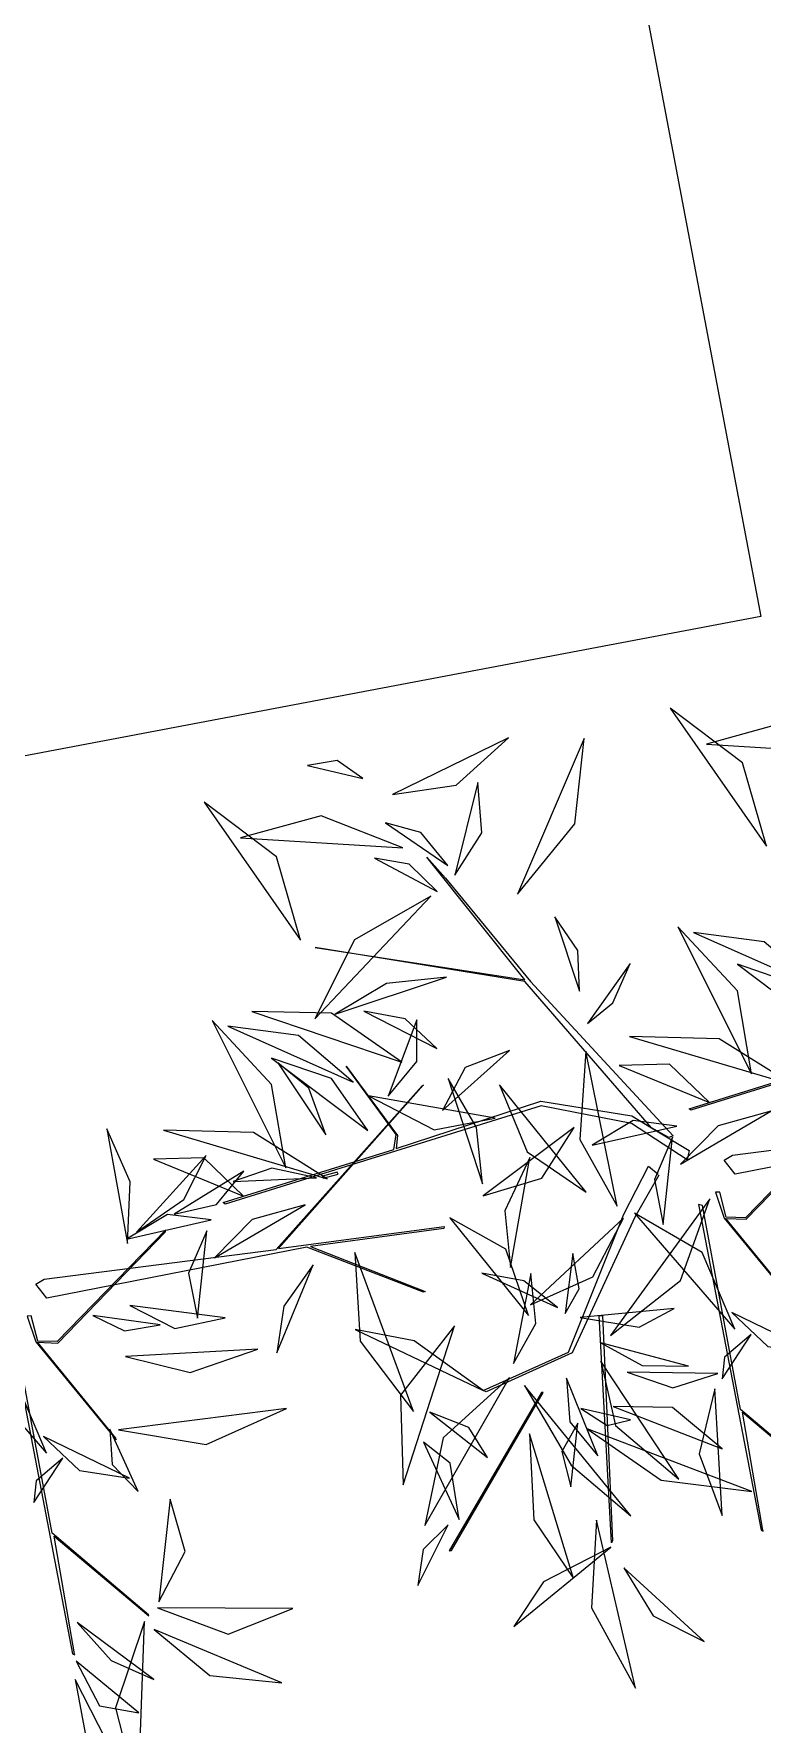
# Model space of a CAD drawing. Header units: centimetres. Extents: x 197412 to 267601, y -375791 to -305433.
# Drawn here: x 229966 to 230798, y -370197 to -368267 of the extents above; entities that cross this region are included whole.
import ezdxf

# ---------------------------------------------------------------- set-up
doc = ezdxf.new("R2010")
doc.units = ezdxf.units.CM
doc.layers.add('3-BAT C-Niveau 0', color=250, linetype='Continuous')

# ---------------------------------------------------------------- blocks, each defined once
blk = doc.blocks.new('Groupe-203-1')
at = {"linetype": 'Continuous', "flags": 128}
for points in [[(14880.22, -49744.04), (14873.85, -49739.88), (14863.57, -49737.87), (14827.47, -49749.1), (14827.26, -49748.92), (14846.71, -49742.88), (14846.99, -49741.17), (14841.3, -49733.36), (14847.16, -49741.26), (14847, -49742.77), (14863.52, -49737.34), (14873.92, -49739.01), (14876.14, -49740.39), (14861.7, -49723.69), (14837.76, -49719.8), (14861.7, -49723.5), (14850.51, -49709.47), (14852.61, -49711.89), (14862.34, -49723.7), (14878.62, -49741.31), (14878.11, -49741.5), (14876.14, -49740.39), (14880.45, -49742.98)], [(14827.04, -49754.75), (14820.68, -49750.59), (14810.39, -49748.58), (14774.29, -49759.81), (14774.09, -49759.63), (14793.54, -49753.59), (14793.81, -49751.88), (14788.13, -49744.07), (14793.98, -49751.97), (14793.83, -49753.48), (14810.35, -49748.05), (14820.74, -49749.72), (14822.97, -49751.1), (14808.53, -49734.4), (14784.59, -49730.51), (14808.52, -49734.21), (14797.33, -49720.19), (14799.44, -49722.6), (14809.16, -49734.41), (14825.44, -49752.02), (14824.94, -49752.21), (14822.97, -49751.1), (14827.27, -49753.69)], [(14875.53, -49732.04), (14858.99, -49750.73), (14877.88, -49748.21), (14877.86, -49748.45), (14862.64, -49750.52), (14875.71, -49755.64), (14875.55, -49755.73), (14862.21, -49750.58), (14832.54, -49756.41), (14831.27, -49754.8), (14832.24, -49754.24), (14858.7, -49750.84), (14875.34, -49732.21)], [(14796.94, -49746.18), (14780.4, -49764.87), (14799.29, -49762.36), (14799.27, -49762.6), (14784.05, -49764.66), (14797.12, -49769.79), (14796.96, -49769.87), (14783.62, -49764.72), (14753.95, -49770.55), (14752.68, -49768.94), (14753.65, -49768.39), (14780.11, -49764.99), (14796.75, -49746.35)], [(14830.29, -49758.45), (14831.29, -49761.4), (14840.45, -49772.57), (14840.42, -49772.39), (14831.47, -49761.44), (14833.78, -49761.54), (14846.06, -49748.88), (14846.1, -49748.62), (14833.7, -49761.36), (14831.52, -49761.3), (14830.76, -49758.44)], [(14751.7, -49772.59), (14752.7, -49775.55), (14761.86, -49786.72), (14761.83, -49786.54), (14752.88, -49775.58), (14755.19, -49775.69), (14767.47, -49763.03), (14767.51, -49762.76), (14755.11, -49775.51), (14752.93, -49775.45), (14752.17, -49772.58)], [(14818.53, -49798.26), (14818.41, -49798.49), (14817, -49772.51), (14817.38, -49772.53)], [(14810.59, -49781.33), (14810.4, -49781.32), (14799.88, -49799.41), (14800.15, -49799.37)]]:
    blk.add_lwpolyline(points, close=True, dxfattribs=at)
for points in [[(14823.8, -49756.51), (14821.06, -49761.3), (14813.91, -49776.78), (14804.11, -49781.25), (14803.77, -49781.08), (14813.51, -49776.71), (14819.82, -49760.94), (14822.62, -49755.49), (14823.75, -49756.41)], [(14835.7, -49797.03), (14833.35, -49783.55), (14844.17, -49792.67), (14844.12, -49792.53), (14833.14, -49783.24), (14828.79, -49759.98), (14828.34, -49759.85), (14835.49, -49797.02), (14835.73, -49797.14), (14835.71, -49797.07)], [(14757.11, -49811.17), (14754.76, -49797.7), (14765.58, -49806.82), (14765.53, -49806.68), (14754.54, -49797.38), (14750.2, -49774.12), (14749.75, -49773.99), (14756.89, -49811.16), (14757.14, -49811.28), (14757.12, -49811.21)]]:
    blk.add_lwpolyline(points, dxfattribs=at)
at = {"linetype": 'Continuous'}
for points in [[(14836.09, -49718.96, -215.07), (14833.36, -49709.44, -213.8), (14825.09, -49703.2, -214.42), (14825.09, -49703.2, -214.42), (14836.09, -49718.96, -215.07)], [(14793.42, -49713.05, -212.86), (14800.69, -49711.99, -209.91), (14806.65, -49706.58, -208.14), (14806.65, -49706.58, -208.14), (14793.42, -49713.05, -212.86)], [(14793.42, -49713.05, -212.86), (14800.69, -49711.99, -209.91), (14806.65, -49706.58, -208.14), (14806.65, -49706.58, -208.14), (14793.42, -49713.05, -212.86)], [(14807.67, -49724.41, -223.66), (14814.22, -49716.39, -222.36), (14815.29, -49706.64, -219.58), (14815.29, -49706.64, -219.58), (14807.67, -49724.41, -223.66)], [(14847.76, -49708.44, -228.35), (14838.46, -49704.77, -229.1), (14829.25, -49707.29, -232.12), (14829.25, -49707.29, -232.12), (14847.76, -49708.44, -228.35)], [(14790.02, -49711.22, -211.21), (14787.07, -49709.16, -209.03), (14783.69, -49709.74, -206.71), (14783.69, -49709.74, -206.71), (14790.02, -49711.22, -211.21)], [(14790.02, -49711.22, -211.21), (14787.07, -49709.16, -209.03), (14783.69, -49709.74, -206.71), (14783.69, -49709.74, -206.71), (14790.02, -49711.22, -211.21)], [(14800.53, -49722.24, -232.48), (14803.6, -49717.43, -232.45), (14803.13, -49711.67, -231.83), (14803.13, -49711.67, -231.83), (14800.53, -49722.24, -232.48)], [(14782.91, -49729.67, -215.07), (14780.18, -49720.15, -213.8), (14771.91, -49713.91, -214.42), (14771.91, -49713.91, -214.42), (14782.91, -49729.67, -215.07)], [(14794.59, -49719.15, -228.35), (14785.28, -49715.48, -229.1), (14776.07, -49718.01, -232.12), (14776.07, -49718.01, -232.12), (14794.59, -49719.15, -228.35)], [(14799.72, -49721.14, -232.75), (14796.66, -49717.4, -233.5), (14792.6, -49716.3, -235.42), (14792.6, -49716.3, -235.42), (14799.72, -49721.14, -232.75)], [(14798.51, -49724.11, -229.3), (14795.32, -49721.02, -228.25), (14791.37, -49720.32, -226.49), (14791.37, -49720.32, -226.49), (14798.51, -49724.11, -229.3)], [(14797.79, -49724.65, -228.97), (14789.07, -49729.65, -227.8), (14784.54, -49738.65, -227.09), (14784.54, -49738.65, -227.09), (14797.79, -49724.65, -228.97)], [(14814.77, -49735.51, -172.05), (14814.56, -49730.87, -171.7), (14811.94, -49727.03, -172.02), (14811.94, -49727.03, -172.02), (14814.77, -49735.51, -172.05)], [(14814.77, -49735.51, -172.05), (14814.56, -49730.87, -171.7), (14811.94, -49727.03, -172.02), (14811.94, -49727.03, -172.02), (14814.77, -49735.51, -172.05)], [(14834.41, -49744.95, -194.97), (14832.79, -49735.45, -192.57), (14825.99, -49728.15, -191.31), (14825.99, -49728.15, -191.31), (14834.41, -49744.95, -194.97)], [(14842.1, -49735.17, -201.48), (14835.84, -49729.87, -202.35), (14827.79, -49728.8, -201.76), (14827.79, -49728.8, -201.76), (14842.1, -49735.17, -201.48)], [(14815.66, -49739.21, -171.59), (14818.57, -49736.82, -169.03), (14820.53, -49732.36, -167.96), (14820.53, -49732.36, -167.96), (14815.66, -49739.21, -171.59)], [(14843.78, -49740.7, -207.16), (14839.6, -49734.77, -205.48), (14832.79, -49732.43, -203.83), (14832.79, -49732.43, -203.83), (14843.78, -49740.7, -207.16)], [(14843.78, -49740.7, -207.16), (14839.6, -49734.77, -205.48), (14832.79, -49732.43, -203.83), (14832.79, -49732.43, -203.83), (14843.78, -49740.7, -207.16)], [(14799.57, -49733.92, -196.26), (14792.71, -49734.64, -195.05), (14786.85, -49738.12, -196.39), (14786.85, -49738.12, -196.39), (14799.57, -49733.92, -196.26)], [(14781.23, -49755.66, -194.97), (14779.61, -49746.16, -192.57), (14772.81, -49738.86, -191.31), (14772.81, -49738.86, -191.31), (14781.23, -49755.66, -194.97)], [(14794.48, -49743.62, -207.25), (14786.43, -49738.01, -205.29), (14777.36, -49737.83, -201.98), (14777.36, -49737.83, -201.98), (14794.48, -49743.62, -207.25)], [(14798.45, -49742.05, -195.33), (14794.85, -49738.67, -195.1), (14790.12, -49737.79, -194.26), (14790.12, -49737.79, -194.26), (14798.45, -49742.05, -195.33)], [(14792.9, -49747.48, -215.21), (14796.17, -49743.53, -213.09), (14796.17, -49738.79, -210.46), (14796.17, -49738.79, -210.46), (14792.9, -49747.48, -215.21)], [(14788.92, -49745.88, -201.48), (14782.66, -49740.58, -202.35), (14774.62, -49739.51, -201.76), (14774.62, -49739.51, -201.76), (14788.92, -49745.88, -201.48)], [(14839.12, -49746.21, -206.43), (14830.72, -49740.93, -204.4), (14820.46, -49740.67, -204.36), (14820.46, -49740.67, -204.36), (14839.12, -49746.21, -206.43)], [(14839.12, -49746.21, -206.43), (14830.72, -49740.93, -204.4), (14820.46, -49740.67, -204.36), (14820.46, -49740.67, -204.36), (14839.12, -49746.21, -206.43)], [(14790.6, -49751.41, -207.16), (14786.43, -49745.48, -205.48), (14779.61, -49743.14, -203.83), (14779.61, -49743.14, -203.83), (14790.6, -49751.41, -207.16)], [(14790.6, -49751.41, -207.16), (14786.43, -49745.48, -205.48), (14779.61, -49743.14, -203.83), (14779.61, -49743.14, -203.83), (14790.6, -49751.41, -207.16)], [(14806.75, -49742.29, -184.69), (14801.69, -49744.21, -183.17), (14799.12, -49749.13, -181.63), (14799.12, -49749.13, -181.63), (14806.75, -49742.29, -184.69)], [(14815.48, -49742.34, -176.08), (14814.81, -49752.42, -174.79), (14819.07, -49760.05, -170.69), (14819.07, -49760.05, -170.69), (14815.48, -49742.34, -176.08)], [(14785.81, -49751.9, -210.84), (14783.85, -49746.57, -209.98), (14780.31, -49743.69, -207.2), (14780.31, -49743.69, -207.2), (14785.81, -49751.9, -210.84)], [(14829.58, -49748.2, -194.21), (14825.05, -49743.83, -192.81), (14819.29, -49743.97, -190.06), (14819.29, -49743.97, -190.06), (14829.58, -49748.2, -194.21)], [(14829.58, -49748.2, -194.21), (14825.05, -49743.83, -192.81), (14819.29, -49743.97, -190.06), (14819.29, -49743.97, -190.06), (14829.58, -49748.2, -194.21)], [(14803.7, -49757.5, -200.44), (14802.99, -49751.08, -199.26), (14799.75, -49745.47, -200.49), (14799.75, -49745.47, -200.49), (14803.7, -49757.5, -200.44)], [(14805.64, -49746.2, -205.3), (14808.79, -49753.84, -204.92), (14815.51, -49758.43, -203.9), (14815.51, -49758.43, -203.9), (14805.64, -49746.2, -205.3)], [(14790.67, -49747.45, -188.89), (14798.17, -49751.32, -185.79), (14805.12, -49750.01, -181.22), (14805.12, -49750.01, -181.22), (14790.67, -49747.45, -188.89)], [(14825.87, -49750.91, -183.73), (14820.88, -49750.27, -181.29), (14816.2, -49753.09, -179.52), (14816.2, -49753.09, -179.52), (14825.87, -49750.91, -183.73)], [(14836.61, -49749.19, -199.98), (14830.57, -49750.86, -200.36), (14826.27, -49755.24, -199.46), (14826.27, -49755.24, -199.46), (14836.61, -49749.19, -199.98)], [(14763.17, -49764.3, -183.78), (14763.46, -49757.26, -183.14), (14760.81, -49751.21, -184.94), (14760.81, -49751.21, -184.94), (14763.17, -49764.3, -183.78)], [(14785.94, -49756.92, -206.43), (14777.54, -49751.64, -204.4), (14767.28, -49751.38, -204.36), (14767.28, -49751.38, -204.36), (14785.94, -49756.92, -206.43)], [(14785.94, -49756.92, -206.43), (14777.54, -49751.64, -204.4), (14767.28, -49751.38, -204.36), (14767.28, -49751.38, -204.36), (14785.94, -49756.92, -206.43)], [(14803.77, -49758.85, -200.73), (14810.46, -49756.83, -197.34), (14814.16, -49751.05, -193.77), (14814.16, -49751.05, -193.77), (14803.77, -49758.85, -200.73)], [(14803.77, -49758.85, -200.73), (14810.46, -49756.83, -197.34), (14814.16, -49751.05, -193.77), (14814.16, -49751.05, -193.77), (14803.77, -49758.85, -200.73)], [(14825.38, -49752.16, -183.47), (14823.31, -49757, -183.7), (14824.32, -49762.12, -184.07), (14824.32, -49762.12, -184.07), (14825.38, -49752.16, -183.47)], [(14825.38, -49752.16, -183.47), (14823.31, -49757, -183.7), (14824.32, -49762.12, -184.07), (14824.32, -49762.12, -184.07), (14825.38, -49752.16, -183.47)], [(14764.18, -49763.03, -176.88), (14769.6, -49759.29, -176.9), (14772.15, -49754.25, -174.04), (14772.15, -49754.25, -174.04), (14764.18, -49763.03, -176.88)], [(14776.4, -49758.91, -194.21), (14771.87, -49754.54, -192.81), (14766.11, -49754.69, -190.06), (14766.11, -49754.69, -190.06), (14776.4, -49758.91, -194.21)], [(14776.4, -49758.91, -194.21), (14771.87, -49754.54, -192.81), (14766.11, -49754.69, -190.06), (14766.11, -49754.69, -190.06), (14776.4, -49758.91, -194.21)], [(14809.09, -49754.48, -185.42), (14806.23, -49760.58, -185.31), (14806.87, -49767.05, -184.01), (14806.87, -49767.05, -184.01), (14809.09, -49754.48, -185.42)], [(14768.49, -49760.95, -161.32), (14773.31, -49759.86, -161.24), (14776.42, -49756.05, -160.95), (14776.42, -49756.05, -160.95), (14768.49, -49760.95, -161.32)], [(14784.74, -49756.8, -223.21), (14779.64, -49755.7, -222.61), (14775.21, -49757.23, -220.88), (14775.21, -49757.23, -220.88), (14784.74, -49756.8, -223.21)], [(14784.74, -49756.8, -223.21), (14779.64, -49755.7, -222.61), (14775.21, -49757.23, -220.88), (14775.21, -49757.23, -220.88), (14784.74, -49756.8, -223.21)], [(14787.19, -49756.4, -203.84), (14787.08, -49756.18, -203.87), (14785.4, -49756.63, -202.04), (14785.5, -49756.84, -202.02), (14787.19, -49756.4, -203.84)], [(14783.43, -49759.9, -199.98), (14777.4, -49761.57, -200.36), (14773.09, -49765.95, -199.46), (14773.09, -49765.95, -199.46), (14783.43, -49759.9, -199.98)], [(14818.3, -49774.82, -204.31), (14826.29, -49768.52, -204.16), (14829.65, -49759.19, -202.67), (14829.65, -49759.19, -202.67), (14818.3, -49774.82, -204.31)], [(14772.7, -49761.62, -183.73), (14767.7, -49760.98, -181.29), (14763.02, -49763.8, -179.52), (14763.02, -49763.8, -179.52), (14772.7, -49761.62, -183.73)], [(14808.93, -49772.54, -210.57), (14806.34, -49764.97, -206.9), (14799.97, -49761.37, -202.54), (14799.97, -49761.37, -202.54), (14808.93, -49772.54, -210.57)], [(14809.18, -49771.31, -217.22), (14816.26, -49768.12, -219.34), (14819.79, -49761.41, -221.55), (14819.79, -49761.41, -221.55), (14809.18, -49771.31, -217.22)], [(14832.48, -49774.1, -178.9), (14828.77, -49765.33, -176.01), (14821.05, -49760.85, -172.29), (14821.05, -49760.85, -172.29), (14832.48, -49774.1, -178.9)], [(14832.48, -49774.1, -178.9), (14828.77, -49765.33, -176.01), (14821.05, -49760.85, -172.29), (14821.05, -49760.85, -172.29), (14832.48, -49774.1, -178.9)], [(14772.21, -49762.87, -183.47), (14770.13, -49767.71, -183.7), (14771.14, -49772.83, -184.07), (14771.14, -49772.83, -184.07), (14772.21, -49762.87, -183.47)], [(14772.21, -49762.87, -183.47), (14770.13, -49767.71, -183.7), (14771.14, -49772.83, -184.07), (14771.14, -49772.83, -184.07), (14772.21, -49762.87, -183.47)], [(14789.1, -49765.34, -225.36), (14789.73, -49775.45, -224.7), (14795.81, -49783.49, -224), (14795.81, -49783.49, -224), (14789.1, -49765.34, -225.36)], [(14813.13, -49772.3, -202.35), (14814.72, -49769.48, -200.21), (14814.01, -49765.43, -199.09), (14814.01, -49765.43, -199.09), (14813.13, -49772.3, -202.35)], [(14784.33, -49766.75, -228.81), (14781.01, -49771.48, -229.15), (14780.2, -49776.8, -227.32), (14780.2, -49776.8, -227.32), (14784.33, -49766.75, -228.81)], [(14812.23, -49771.6, -202.12), (14808.4, -49768.56, -201.54), (14803.61, -49767.69, -202.14), (14803.61, -49767.69, -202.14), (14812.23, -49771.6, -202.12)], [(14807.22, -49778, -199.77), (14809.78, -49773.43, -197.57), (14809.2, -49767.72, -196.35), (14809.2, -49767.72, -196.35), (14807.22, -49778, -199.77)], [(14763.42, -49771.38, -186.16), (14768.55, -49774.02, -185.75), (14774.29, -49772.81, -185.13), (14774.29, -49772.81, -185.13), (14763.42, -49771.38, -186.16)], [(14814.84, -49772.76, -198.87), (14821.58, -49773.87, -195.41), (14825.58, -49771.73, -190.33), (14825.58, -49771.73, -190.33), (14814.84, -49772.76, -198.87)], [(14832.15, -49772.19, -207.06), (14836.26, -49776.07, -208.24), (14841.97, -49776.93, -209.24), (14841.97, -49776.93, -209.24), (14832.15, -49772.19, -207.06)], [(14759.2, -49772.51, -197.01), (14762.8, -49774.28, -196.39), (14766.87, -49773.58, -196.61), (14766.87, -49773.58, -196.61), (14759.2, -49772.51, -197.01)], [(14803.77, -49781.08, -197.23), (14795.89, -49775.41, -194.28), (14789.15, -49774.14, -188.42), (14789.15, -49774.14, -188.42), (14803.77, -49781.08, -197.23)], [(14800.48, -49773.69, -220.85), (14794.33, -49781.61, -221.31), (14794.61, -49791.86, -222.56), (14794.61, -49791.86, -222.56), (14800.48, -49773.69, -220.85)], [(14753.89, -49788.24, -178.9), (14750.18, -49779.47, -176.01), (14742.45, -49775, -172.29), (14742.45, -49775, -172.29), (14753.89, -49788.24, -178.9)], [(14753.89, -49788.24, -178.9), (14750.18, -49779.47, -176.01), (14742.45, -49775, -172.29), (14742.45, -49775, -172.29), (14753.89, -49788.24, -178.9)], [(14817.21, -49775.63, -204.62), (14821.9, -49778.25, -205.07), (14827.2, -49778.32, -204.23), (14827.2, -49778.32, -204.23), (14817.21, -49775.63, -204.62)], [(14834.35, -49774.68, -177.75), (14831.32, -49777.27, -175.38), (14831.06, -49779.75, -172.12), (14831.06, -49779.75, -172.12), (14834.35, -49774.68, -177.75)], [(14762.93, -49777.2, -247.3), (14770.29, -49779.03, -244.69), (14778.05, -49776.38, -243.35), (14778.05, -49776.38, -243.35), (14762.93, -49777.2, -247.3)], [(14762.93, -49777.2, -247.3), (14770.29, -49779.03, -244.69), (14778.05, -49776.38, -243.35), (14778.05, -49776.38, -243.35), (14762.93, -49777.2, -247.3)], [(14817.19, -49777.73, -233.25), (14818.86, -49785.1, -238.65), (14826.08, -49791.22, -241.93), (14826.08, -49791.22, -241.93), (14817.19, -49777.73, -233.25)], [(14806.78, -49779.62, -220.09), (14799.18, -49786.49, -220.53), (14797.08, -49796.51, -219.34), (14797.08, -49796.51, -219.34), (14806.78, -49779.62, -220.09)], [(14813.27, -49779.68, -207.72), (14813.65, -49784.65, -206.62), (14816.84, -49788.55, -205.86), (14816.84, -49788.55, -205.86), (14813.27, -49779.68, -207.72)], [(14820.2, -49778.99, -229.03), (14825.4, -49780.78, -227.48), (14830.54, -49779.16, -225.66), (14830.54, -49779.16, -225.66), (14820.2, -49778.99, -229.03)], [(14808.46, -49780.52, -210.1), (14813.8, -49789.6, -209.96), (14820.6, -49795.39, -205.95), (14820.6, -49795.39, -205.95), (14808.46, -49780.52, -210.1)], [(14830.19, -49780.91, -200.41), (14828.41, -49788.3, -200.32), (14831.04, -49795.37, -200.54), (14831.04, -49795.37, -200.54), (14830.19, -49780.91, -200.41)], [(14762.14, -49785.58, -179.52), (14772.13, -49787.24, -178.73), (14781.31, -49783.13, -177.91), (14781.31, -49783.13, -177.91), (14762.14, -49785.58, -179.52)], [(14804.26, -49788.75, -218.46), (14802.11, -49785.3, -216.39), (14797.67, -49783.56, -215.43), (14797.67, -49783.56, -215.43), (14804.26, -49788.75, -218.46)], [(14814.91, -49783.16, -212.09), (14817.9, -49785.08, -209.87), (14820.59, -49784.45, -207.1), (14820.59, -49784.45, -207.1), (14814.91, -49783.16, -212.09)], [(14814.91, -49783.16, -212.09), (14817.9, -49785.08, -209.87), (14820.59, -49784.45, -207.1), (14820.59, -49784.45, -207.1), (14814.91, -49783.16, -212.09)], [(14831.03, -49787.73, -189.87), (14825.37, -49783.03, -186.93), (14818.6, -49782.92, -183.27), (14818.6, -49782.92, -183.27), (14831.03, -49787.73, -189.87)], [(14761.15, -49785.49, -179.83), (14761.4, -49789.54, -178.67), (14764.37, -49792.63, -177.99), (14764.37, -49792.63, -177.99), (14761.15, -49785.49, -179.83)], [(14814.57, -49784.81, -213.12), (14812.73, -49788.05, -210.71), (14813.77, -49792.1, -208.62), (14813.77, -49792.1, -208.62), (14814.57, -49784.81, -213.12)], [(14814.57, -49784.81, -213.12), (14812.73, -49788.05, -210.71), (14813.77, -49792.1, -208.62), (14813.77, -49792.1, -208.62), (14814.57, -49784.81, -213.12)], [(14815.63, -49785.46, -212.64), (14824.08, -49791.31, -211.07), (14834.42, -49792.62, -212.06), (14834.42, -49792.62, -212.06), (14815.63, -49785.46, -212.64)], [(14815.63, -49785.46, -212.64), (14824.08, -49791.31, -211.07), (14834.42, -49792.62, -212.06), (14834.42, -49792.62, -212.06), (14815.63, -49785.46, -212.64)], [(14753.56, -49786.33, -207.06), (14757.67, -49790.22, -208.24), (14763.38, -49791.08, -209.24), (14763.38, -49791.08, -209.24), (14753.56, -49786.33, -207.06)], [(14801.02, -49795.8, -202.5), (14800, -49789.4, -200.11), (14796.95, -49786.98, -195.35), (14796.95, -49786.98, -195.35), (14801.02, -49795.8, -202.5)], [(14809.06, -49786.04, -221.24), (14809.56, -49795.85, -218.96), (14814.06, -49802.57, -214.31), (14814.06, -49802.57, -214.31), (14809.06, -49786.04, -221.24)], [(14755.76, -49788.82, -177.75), (14752.73, -49791.41, -175.38), (14752.47, -49793.89, -172.12), (14752.47, -49793.89, -172.12), (14755.76, -49788.82, -177.75)], [(14766.74, -49805.22, -181.99), (14769.74, -49799.48, -181.12), (14768.02, -49793.48, -179.03), (14768.02, -49793.48, -179.03), (14766.74, -49805.22, -181.99)], [(14799.78, -49796.44, -211.6), (14796.89, -49799.25, -211.07), (14796.31, -49803.35, -211.1), (14796.31, -49803.35, -211.1), (14799.78, -49796.44, -211.6)], [(14816.7, -49795.9, -223.19), (14816.14, -49805.9, -225.59), (14821.16, -49815.07, -225.79), (14821.16, -49815.07, -225.79), (14816.7, -49795.9, -223.19)], [(14816.7, -49795.9, -223.19), (14816.14, -49805.9, -225.59), (14821.16, -49815.07, -225.79), (14821.16, -49815.07, -225.79), (14816.7, -49795.9, -223.19)], [(14818.33, -49798.98, -214.21), (14810.66, -49802.94, -211.43), (14807.27, -49808.03, -206.15), (14807.27, -49808.03, -206.15), (14818.33, -49798.98, -214.21)], [(14819.81, -49801.33, -215.73), (14823.16, -49806.81, -216.78), (14828.99, -49809.74, -215.22), (14828.99, -49809.74, -215.22), (14819.81, -49801.33, -215.73)], [(14819.81, -49801.33, -215.73), (14823.16, -49806.81, -216.78), (14828.99, -49809.74, -215.22), (14828.99, -49809.74, -215.22), (14819.81, -49801.33, -215.73)], [(14766.58, -49805.91, -182.25), (14774.66, -49808.89, -178.08), (14782.04, -49805.98, -173.29), (14782.04, -49805.98, -173.29), (14766.58, -49805.91, -182.25)], [(14757.42, -49807.59, -186.97), (14761.27, -49811.9, -187.38), (14766.15, -49814.07, -185.5), (14766.15, -49814.07, -185.5), (14757.42, -49807.59, -186.97)], [(14765.08, -49807.46, -186.41), (14761.78, -49817.33, -187.61), (14764.35, -49827.43, -186.97), (14764.35, -49827.43, -186.97), (14765.08, -49807.46, -186.41)], [(14766.18, -49808.36, -186.4), (14772.56, -49813.61, -186.75), (14780.76, -49814.45, -187), (14780.76, -49814.45, -187), (14766.18, -49808.36, -186.4)], [(14757.3, -49812, -174.58), (14759.95, -49817.09, -172.2), (14764.44, -49817.9, -168.43), (14764.44, -49817.9, -168.43), (14757.3, -49812, -174.58)], [(14757.17, -49814.07, -174.84), (14758.32, -49820.19, -175.45), (14762.49, -49824.51, -176.76), (14762.49, -49824.51, -176.76), (14757.17, -49814.07, -174.84)]]:
    blk.add_polyline3d(points, dxfattribs=at)
blk = doc.blocks.new('Groupe-205-1')
blk.add_blockref('Groupe-203-1', (0, 0))
blk = doc.blocks.new('Groupe-206-1')
blk.add_blockref('Groupe-205-1', (0, 0))

msp = doc.modelspace()

# ---------------------------------------------------------------- linework, layer by layer
at = {"layer": '3-BAT C-Niveau 0', "flags": 128}
msp.add_lwpolyline([(224895.8, -367262.7), (230286.8, -366241.8), (230796.4, -368932.8), (225405.4, -369953.7)], close=True, dxfattribs=at)

# ---------------------------------------------------------------- block references
at = {"layer": '3-BAT C-Niveau 0', "xscale": 10, "yscale": 10, "zscale": 10}
msp.add_blockref('Groupe-206-1', (82441.7, 127994.6), dxfattribs=at)

doc.saveas('drawing.dxf')
